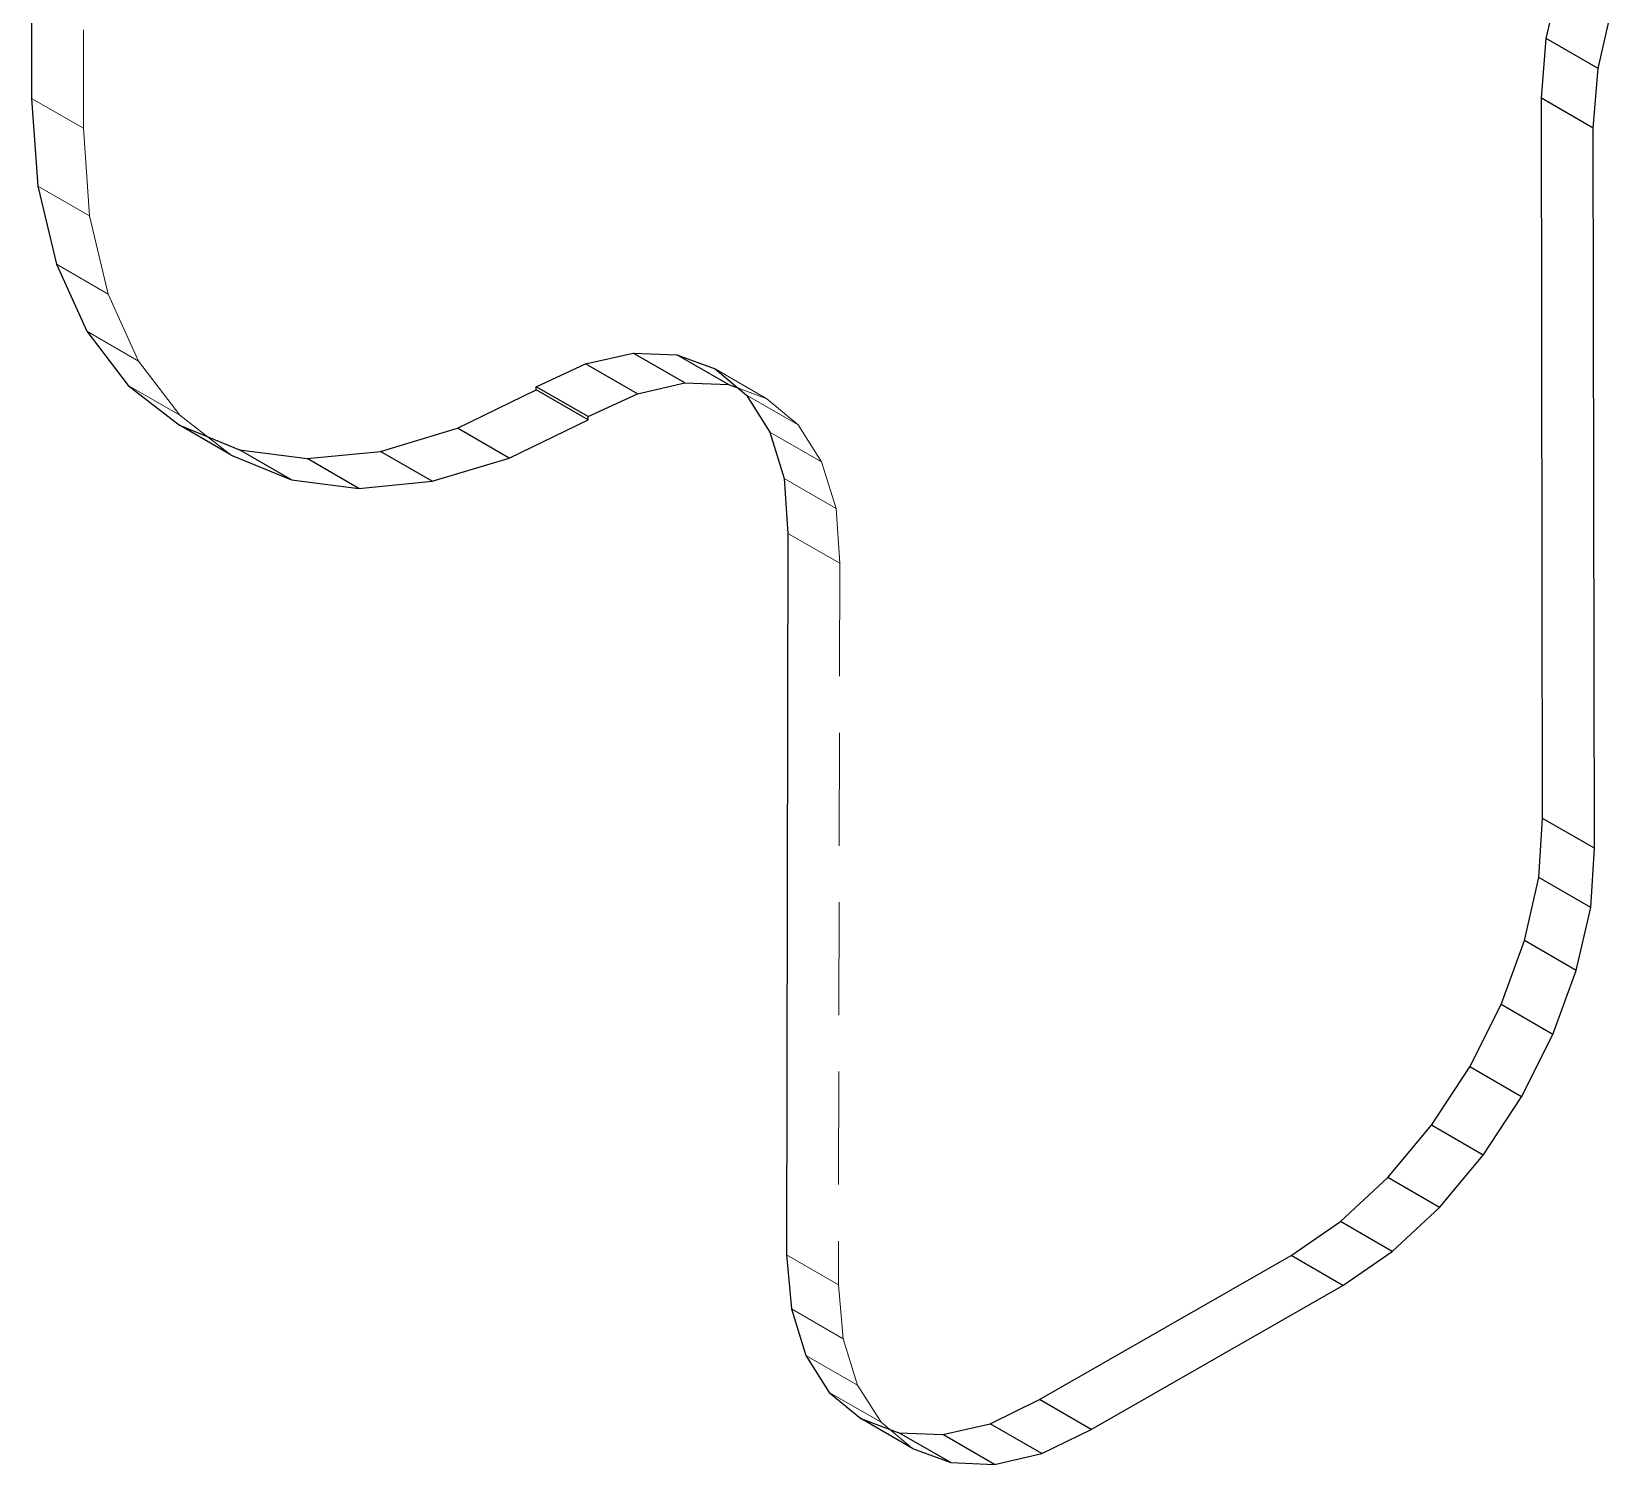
# Model space of a CAD drawing. Header units: millimetres. Extents: x 0 to 841, y 0 to 2287.
# Drawn here: x 570.59 to 588.36, y 187.71 to 203.81 of the extents above; entities that cross this region are included whole.
import ezdxf

# ---------------------------------------------------------------- set-up
doc = ezdxf.new("R2010")
doc.units = ezdxf.units.MM
doc.linetypes.add('HIDDEN', pattern=[1.905, 1.27, -0.635])

msp = doc.modelspace()

# ---------------------------------------------------------------- linework, layer by layer
at = {"color": 7, "linetype": 'Continuous', "lineweight": 25}
for p, q in [((570.608, 236.554), (570.59, 203.062)), ((587.619, 203.734), (587.781, 204.443)), ((588.201, 203.398), (588.363, 204.107)), ((587.564, 203.063), (587.619, 203.734)), ((588.201, 203.398), (587.619, 203.734)), ((588.146, 202.727), (588.201, 203.398)), ((570.59, 203.062), (570.66, 202.077)), ((587.578, 194.968), (587.564, 203.063)), ((588.146, 202.727), (587.564, 203.063)), ((588.16, 194.632), (588.146, 202.727)), ((570.66, 202.077), (570.868, 201.197)), ((570.868, 201.197), (571.209, 200.444)), ((571.209, 200.444), (571.674, 199.836)), ((576.819, 200.078), (577.352, 200.199)), ((577.352, 200.199), (577.843, 200.18)), ((577.934, 199.863), (577.352, 200.199)), ((577.843, 200.18), (578.274, 200.02)), ((578.425, 199.844), (577.843, 200.18)), ((576.264, 199.821), (576.819, 200.078)), ((577.401, 199.742), (576.819, 200.078)), ((578.274, 200.02), (578.628, 199.727)), ((571.674, 199.836), (572.252, 199.388)), ((575.377, 199.353), (576.264, 199.785)), ((576.264, 199.785), (576.264, 199.821)), ((576.846, 199.485), (576.264, 199.821)), ((576.846, 199.449), (576.264, 199.785)), ((577.401, 199.742), (577.934, 199.863)), ((577.934, 199.863), (578.425, 199.844)), ((578.425, 199.844), (578.536, 199.803)), ((576.846, 199.485), (577.401, 199.742)), ((578.628, 199.727), (578.89, 199.311)), ((575.959, 199.017), (576.846, 199.449)), ((576.846, 199.449), (576.846, 199.485)), ((572.252, 199.388), (572.929, 199.111)), ((572.834, 199.052), (572.252, 199.388)), ((574.511, 199.094), (575.377, 199.353)), ((575.959, 199.017), (575.377, 199.353)), ((578.89, 199.311), (579.052, 198.789)), ((572.929, 199.111), (573.688, 199.012)), ((573.511, 198.775), (572.929, 199.111)), ((573.688, 199.012), (574.511, 199.094)), ((575.093, 198.758), (574.511, 199.094)), ((572.834, 199.052), (573.511, 198.775)), ((574.27, 198.676), (573.688, 199.012)), ((575.093, 198.758), (575.959, 199.017)), ((573.511, 198.775), (574.27, 198.676)), ((574.27, 198.676), (575.093, 198.758)), ((579.052, 198.789), (579.093, 198.172)), ((579.093, 198.172), (579.079, 190.062)), ((587.537, 194.304), (587.578, 194.968)), ((588.16, 194.632), (587.578, 194.968)), ((588.119, 193.968), (588.16, 194.632)), ((587.375, 193.595), (587.537, 194.304)), ((588.119, 193.968), (587.537, 194.304)), ((587.957, 193.259), (588.119, 193.968)), ((587.113, 192.876), (587.375, 193.595)), ((587.957, 193.259), (587.375, 193.595)), ((587.695, 192.54), (587.957, 193.259)), ((586.759, 192.175), (587.113, 192.876)), ((587.695, 192.54), (587.113, 192.876)), ((587.341, 191.839), (587.695, 192.54)), ((586.329, 191.518), (586.759, 192.175)), ((587.341, 191.839), (586.759, 192.175)), ((586.911, 191.182), (587.341, 191.839)), ((585.837, 190.931), (586.329, 191.518)), ((586.911, 191.182), (586.329, 191.518)), ((586.419, 190.595), (586.911, 191.182)), ((585.304, 190.436), (585.837, 190.931)), ((586.419, 190.595), (585.837, 190.931)), ((585.886, 190.1), (586.419, 190.595)), ((584.75, 190.053), (585.304, 190.436)), ((585.886, 190.1), (585.304, 190.436)), ((579.079, 190.062), (579.134, 189.453)), ((581.921, 188.436), (584.75, 190.053)), ((585.332, 189.717), (584.75, 190.053)), ((585.332, 189.717), (585.886, 190.1)), ((582.503, 188.1), (585.332, 189.717)), ((579.134, 189.453), (579.295, 188.93)), ((579.295, 188.93), (579.558, 188.515)), ((579.558, 188.515), (579.912, 188.221)), ((581.367, 188.163), (581.921, 188.436)), ((582.503, 188.1), (581.921, 188.436)), ((579.912, 188.221), (580.342, 188.062)), ((580.493, 187.885), (579.912, 188.221)), ((580.342, 188.062), (580.834, 188.042)), ((580.924, 187.726), (580.342, 188.062)), ((580.834, 188.042), (581.367, 188.163)), ((581.416, 187.706), (580.834, 188.042)), ((581.949, 187.827), (581.367, 188.163)), ((581.949, 187.827), (582.503, 188.1)), ((580.493, 187.885), (580.924, 187.726)), ((580.924, 187.726), (581.416, 187.706)), ((581.416, 187.706), (581.949, 187.827))]:
    msp.add_line(p, q, dxfattribs=at)
at = {"color": 7, "linetype": 'HIDDEN', "lineweight": 18}
for p, q in [((571.189, 236.218), (571.172, 202.726)), ((571.172, 202.726), (570.59, 203.062)), ((571.172, 202.726), (571.242, 201.741)), ((571.242, 201.741), (570.66, 202.077)), ((571.242, 201.741), (571.45, 200.862)), ((571.45, 200.862), (570.868, 201.197)), ((571.45, 200.862), (571.79, 200.108)), ((571.79, 200.108), (571.209, 200.444)), ((571.79, 200.108), (572.256, 199.5)), ((578.856, 199.684), (578.274, 200.02)), ((572.256, 199.5), (571.674, 199.836)), ((578.536, 199.803), (578.856, 199.684)), ((579.209, 199.391), (578.628, 199.727)), ((578.856, 199.684), (579.209, 199.391)), ((572.256, 199.5), (572.834, 199.052)), ((579.472, 198.975), (578.89, 199.311)), ((579.209, 199.391), (579.472, 198.975)), ((579.472, 198.975), (579.634, 198.453)), ((579.634, 198.453), (579.052, 198.789)), ((579.634, 198.453), (579.675, 197.836)), ((579.675, 197.836), (579.093, 198.172)), ((579.675, 197.836), (579.661, 189.726)), ((579.661, 189.726), (579.079, 190.062)), ((579.661, 189.726), (579.716, 189.117)), ((579.716, 189.117), (579.134, 189.453)), ((579.716, 189.117), (579.877, 188.595)), ((579.877, 188.595), (579.295, 188.93)), ((579.877, 188.595), (580.14, 188.179)), ((580.14, 188.179), (579.558, 188.515)), ((580.14, 188.179), (580.493, 187.885))]:
    msp.add_line(p, q, dxfattribs=at)

doc.saveas('drawing.dxf')
